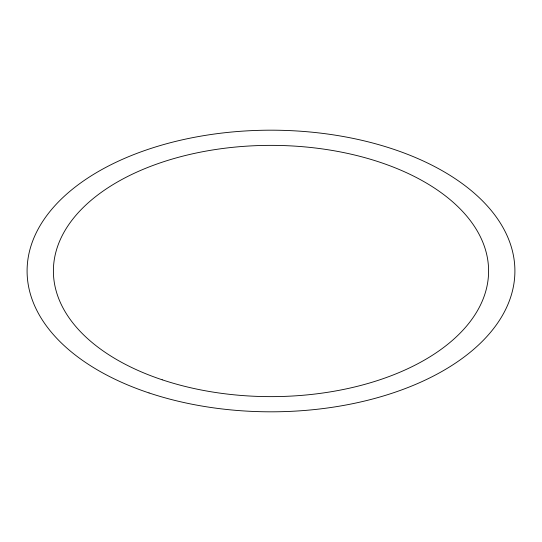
<?xml version="1.0" encoding="UTF-8"?>
<svg xmlns="http://www.w3.org/2000/svg" width="542" height="542" viewBox="0 0 542 542"><rect width="100%" height="100%" fill="white"/><g stroke="black" fill="none" stroke-linecap="round" stroke-linejoin="round"><path stroke-width="0.81" d="M149.05 392.95A243.9 140.812 0 0 0 514.9 271A243.9 140.812 0 0 0 149.05 149.05A243.9 140.812 0 0 0 149.05 392.95M162.2 379.8A217.599 125.629 0 0 0 488.599 271A217.599 125.629 0 0 0 162.2 162.2A217.599 125.629 0 0 0 162.2 379.8"/></g></svg>
